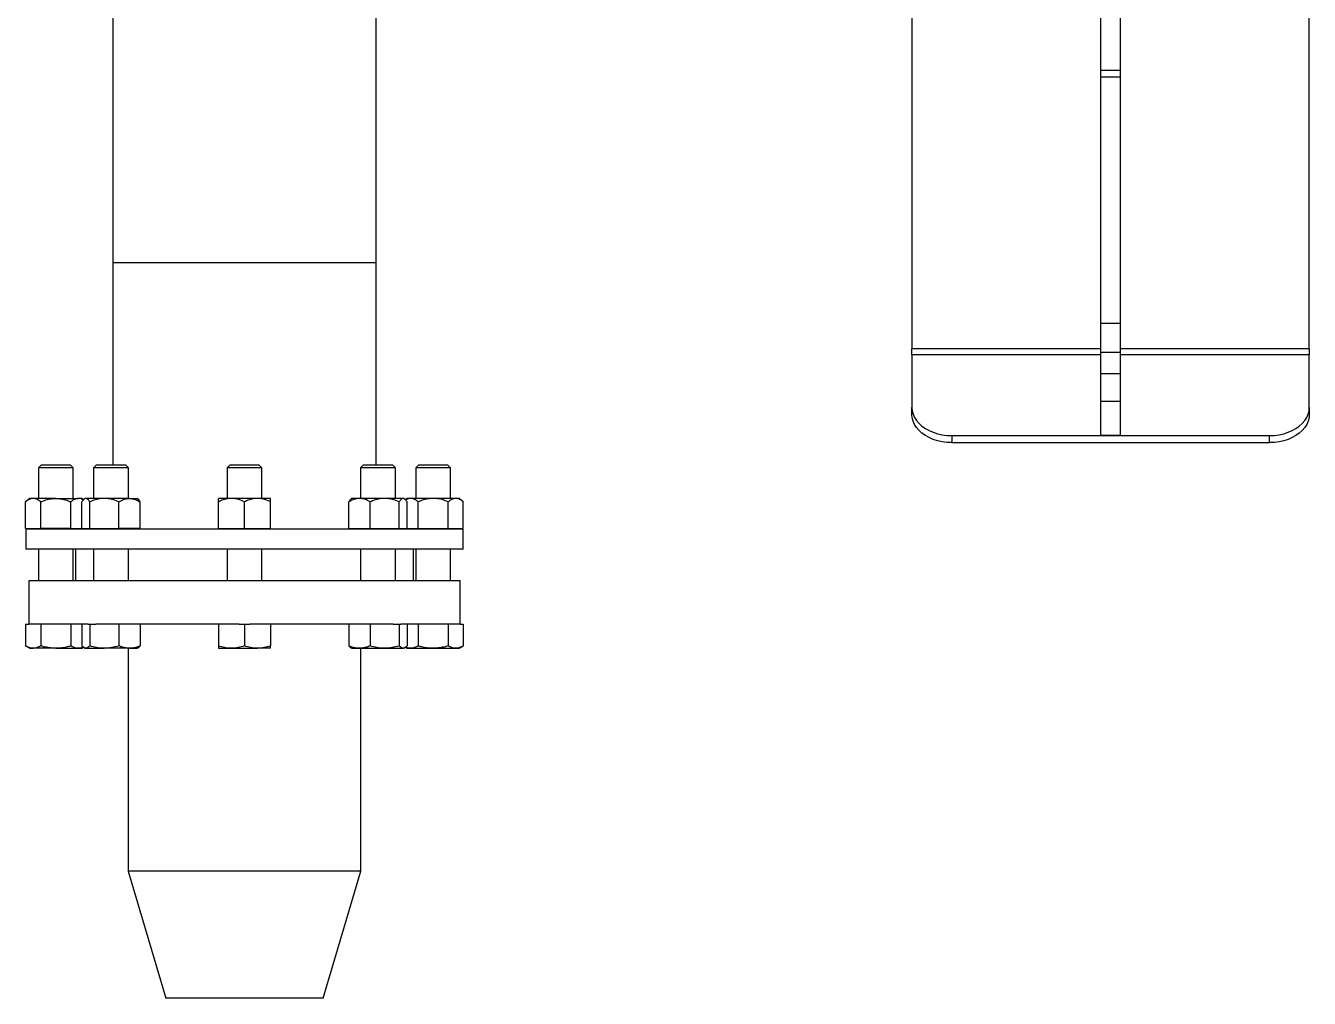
# Model space of a CAD drawing. Header units: inches. Extents: x 0.9 to 37.1, y -8.4 to 11.7.
# Drawn here: x 12.3184 to 12.655, y 11.1412 to 11.3961 of the extents above; entities that cross this region are included whole.
import ezdxf

# ---------------------------------------------------------------- set-up
doc = ezdxf.new("R2010")
doc.units = ezdxf.units.IN
doc.header["$MEASUREMENT"] = 0

msp = doc.modelspace()

# ---------------------------------------------------------------- linework, layer by layer
at = {"color": 7, "linetype": 'Continuous', "lineweight": 25}
for p, q in [((12.65497, 11.31141), (12.65497, 11.68972)), ((12.3413, 11.43417), (12.3413, 11.3339)), ((12.41031, 11.3339), (12.41031, 11.43417)), ((12.5508, 11.43416), (12.5508, 11.31141)), ((12.60028, 11.38432), (12.60028, 11.40161)), ((12.60549, 11.38432), (12.60549, 11.40161)), ((12.60549, 11.38432), (12.60028, 11.38432)), ((12.60028, 11.38271), (12.60028, 11.38432)), ((12.60028, 11.38271), (12.60549, 11.38271)), ((12.60028, 11.318), (12.60028, 11.38271)), ((12.60549, 11.38271), (12.60549, 11.38432)), ((12.60549, 11.318), (12.60549, 11.38271)), ((12.3413, 11.3339), (12.3413, 11.28088)), ((12.41031, 11.3339), (12.3413, 11.3339)), ((12.41031, 11.28088), (12.41031, 11.3339)), ((12.60549, 11.318), (12.60028, 11.318)), ((12.60028, 11.31047), (12.60028, 11.318)), ((12.60549, 11.31047), (12.60549, 11.318)), ((12.5508, 11.30986), (12.5508, 11.31141)), ((12.60028, 11.31141), (12.5508, 11.31141)), ((12.65497, 11.31141), (12.60549, 11.31141)), ((12.65497, 11.31141), (12.65497, 11.30986)), ((12.5508, 11.30986), (12.5508, 11.29603)), ((12.60028, 11.30986), (12.5508, 11.30986)), ((12.60549, 11.31047), (12.60028, 11.31047)), ((12.60028, 11.30487), (12.60028, 11.31047)), ((12.60549, 11.30487), (12.60549, 11.31047)), ((12.65497, 11.30986), (12.60549, 11.30986)), ((12.65497, 11.29603), (12.65497, 11.30986)), ((12.60549, 11.30487), (12.60028, 11.30487)), ((12.60028, 11.29759), (12.60028, 11.30487)), ((12.60549, 11.29759), (12.60549, 11.30487)), ((12.60549, 11.29759), (12.60028, 11.29759)), ((12.60028, 11.28866), (12.60028, 11.29759)), ((12.60549, 11.28866), (12.60549, 11.29759)), ((12.5508, 11.29419), (12.5508, 11.29603)), ((12.65497, 11.29603), (12.65497, 11.29419)), ((12.56122, 11.28866), (12.64455, 11.28866)), ((12.56122, 11.28866), (12.56122, 11.28682)), ((12.60549, 11.28866), (12.60028, 11.28866)), ((12.64455, 11.28682), (12.64455, 11.28866)), ((12.56122, 11.28682), (12.64455, 11.28682)), ((12.32246, 11.28088), (12.32177, 11.28019)), ((12.32632, 11.28088), (12.32246, 11.28088)), ((12.33019, 11.28088), (12.32632, 11.28088)), ((12.33088, 11.28019), (12.33019, 11.28088)), ((12.33695, 11.28088), (12.33626, 11.28019)), ((12.34355, 11.28088), (12.33695, 11.28088)), ((12.34469, 11.28088), (12.34355, 11.28088)), ((12.34537, 11.28019), (12.34469, 11.28088)), ((12.37194, 11.28088), (12.37125, 11.28019)), ((12.37967, 11.28088), (12.37194, 11.28088)), ((12.38036, 11.28019), (12.37967, 11.28088)), ((12.40692, 11.28088), (12.40623, 11.28019)), ((12.41466, 11.28088), (12.40692, 11.28088)), ((12.41535, 11.28019), (12.41466, 11.28088)), ((12.42141, 11.28088), (12.42073, 11.28019)), ((12.42915, 11.28088), (12.42141, 11.28088)), ((12.42984, 11.28019), (12.42915, 11.28088)), ((12.32177, 11.28019), (12.32177, 11.27219)), ((12.32632, 11.28019), (12.32177, 11.28019)), ((12.33088, 11.28019), (12.32632, 11.28019)), ((12.33088, 11.27219), (12.33088, 11.28019)), ((12.33626, 11.28019), (12.33626, 11.27219)), ((12.34404, 11.28019), (12.33626, 11.28019)), ((12.34537, 11.28019), (12.34404, 11.28019)), ((12.34537, 11.27219), (12.34537, 11.28019)), ((12.37125, 11.28019), (12.37125, 11.27219)), ((12.38036, 11.28019), (12.37125, 11.28019)), ((12.38036, 11.27219), (12.38036, 11.28019)), ((12.40623, 11.28019), (12.40623, 11.27219)), ((12.41535, 11.28019), (12.40623, 11.28019)), ((12.41535, 11.27219), (12.41535, 11.28019)), ((12.42073, 11.28019), (12.42073, 11.27219)), ((12.42984, 11.28019), (12.42073, 11.28019)), ((12.42984, 11.27219), (12.42984, 11.28019)), ((12.31949, 11.27219), (12.31843, 11.27128)), ((12.31843, 11.26427), (12.31843, 11.27128)), ((12.32041, 11.27219), (12.31949, 11.27219)), ((12.32632, 11.27219), (12.32041, 11.27219)), ((12.32238, 11.26427), (12.32238, 11.27128)), ((12.32632, 11.27219), (12.33224, 11.27219)), ((12.33027, 11.26427), (12.33027, 11.27128)), ((12.33316, 11.27219), (12.33224, 11.27219)), ((12.3336, 11.27181), (12.33316, 11.27219)), ((12.3332, 11.26427), (12.3332, 11.27128)), ((12.33398, 11.27219), (12.33374, 11.27198)), ((12.33422, 11.27219), (12.33398, 11.27219)), ((12.33905, 11.27219), (12.33422, 11.27219)), ((12.33524, 11.26427), (12.33524, 11.27128)), ((12.34565, 11.27219), (12.33905, 11.27219)), ((12.34286, 11.26427), (12.34286, 11.27128)), ((12.34565, 11.27219), (12.34765, 11.27219)), ((12.3479, 11.27198), (12.34765, 11.27219)), ((12.34844, 11.26427), (12.34844, 11.27128)), ((12.37239, 11.27219), (12.36897, 11.27219)), ((12.36897, 11.26427), (12.36897, 11.27128)), ((12.37922, 11.27219), (12.37239, 11.27219)), ((12.3758, 11.26427), (12.3758, 11.27128)), ((12.38264, 11.27219), (12.37922, 11.27219)), ((12.38264, 11.26427), (12.38264, 11.27128)), ((12.40317, 11.26427), (12.40317, 11.27128)), ((12.40396, 11.27219), (12.4037, 11.27197)), ((12.40596, 11.27219), (12.40396, 11.27219)), ((12.41256, 11.27219), (12.40596, 11.27219)), ((12.40875, 11.26427), (12.40875, 11.27128)), ((12.41739, 11.27219), (12.41256, 11.27219)), ((12.41637, 11.26427), (12.41637, 11.27128)), ((12.41762, 11.27219), (12.41739, 11.27219)), ((12.41788, 11.27197), (12.41762, 11.27219)), ((12.41845, 11.27219), (12.41801, 11.27181)), ((12.41841, 11.26427), (12.41841, 11.27128)), ((12.41937, 11.27219), (12.41845, 11.27219)), ((12.42528, 11.27219), (12.41937, 11.27219)), ((12.42134, 11.26427), (12.42134, 11.27128)), ((12.4312, 11.27219), (12.42528, 11.27219)), ((12.42923, 11.26427), (12.42923, 11.27128)), ((12.43212, 11.27219), (12.4312, 11.27219)), ((12.43317, 11.27128), (12.43212, 11.27219)), ((12.43317, 11.26427), (12.43317, 11.27128)), ((12.31843, 11.26427), (12.32041, 11.26427)), ((12.31851, 11.26411), (12.31851, 11.2589)), ((12.4331, 11.26411), (12.31851, 11.26411)), ((12.31949, 11.26427), (12.31949, 11.26411)), ((12.32041, 11.26427), (12.32238, 11.26427)), ((12.32632, 11.26427), (12.32238, 11.26427)), ((12.33027, 11.26427), (12.32632, 11.26427)), ((12.33027, 11.26427), (12.33224, 11.26427)), ((12.33224, 11.26427), (12.3332, 11.26427)), ((12.33316, 11.26411), (12.33316, 11.26427)), ((12.3332, 11.26427), (12.33422, 11.26427)), ((12.33398, 11.26427), (12.33398, 11.26411)), ((12.33422, 11.26427), (12.33524, 11.26427)), ((12.33524, 11.26427), (12.33905, 11.26427)), ((12.33905, 11.26427), (12.34286, 11.26427)), ((12.34565, 11.26427), (12.34286, 11.26427)), ((12.34844, 11.26427), (12.34565, 11.26427)), ((12.34765, 11.26411), (12.34765, 11.26427)), ((12.36897, 11.26427), (12.36897, 11.26411)), ((12.36897, 11.26427), (12.37239, 11.26427)), ((12.37239, 11.26427), (12.3758, 11.26427)), ((12.3758, 11.26427), (12.37922, 11.26427)), ((12.37922, 11.26427), (12.38264, 11.26427)), ((12.38264, 11.26411), (12.38264, 11.26427)), ((12.40317, 11.26427), (12.40596, 11.26427)), ((12.40396, 11.26427), (12.40396, 11.26411)), ((12.40596, 11.26427), (12.40875, 11.26427)), ((12.40875, 11.26427), (12.41256, 11.26427)), ((12.41256, 11.26427), (12.41637, 11.26427)), ((12.41637, 11.26427), (12.41739, 11.26427)), ((12.41739, 11.26427), (12.41841, 11.26427)), ((12.41762, 11.26411), (12.41762, 11.26427)), ((12.41841, 11.26427), (12.41937, 11.26427)), ((12.41845, 11.26427), (12.41845, 11.26411)), ((12.41937, 11.26427), (12.42134, 11.26427)), ((12.42134, 11.26427), (12.42528, 11.26427)), ((12.42528, 11.26427), (12.42923, 11.26427)), ((12.42923, 11.26427), (12.4312, 11.26427)), ((12.4312, 11.26427), (12.43317, 11.26427)), ((12.43212, 11.26411), (12.43212, 11.26427)), ((12.4331, 11.2589), (12.4331, 11.26411)), ((12.4331, 11.2589), (12.31851, 11.2589)), ((12.32177, 11.2589), (12.32177, 11.25057)), ((12.33088, 11.25057), (12.33088, 11.2589)), ((12.33153, 11.2589), (12.33153, 11.25057)), ((12.33626, 11.2589), (12.33626, 11.25057)), ((12.34537, 11.25057), (12.34537, 11.2589)), ((12.37125, 11.2589), (12.37125, 11.25057)), ((12.38036, 11.25057), (12.38036, 11.2589)), ((12.40623, 11.2589), (12.40623, 11.25057)), ((12.41535, 11.25057), (12.41535, 11.2589)), ((12.42007, 11.25057), (12.42007, 11.2589)), ((12.42073, 11.2589), (12.42073, 11.25057)), ((12.42984, 11.25057), (12.42984, 11.2589)), ((12.31924, 11.25057), (12.31924, 11.23921)), ((12.42806, 11.25057), (12.31924, 11.25057)), ((12.43237, 11.25057), (12.42806, 11.25057)), ((12.43237, 11.23921), (12.43237, 11.25057)), ((12.31843, 11.23921), (12.31843, 11.23353)), ((12.31843, 11.23921), (12.31926, 11.23921)), ((12.33481, 11.23921), (12.31926, 11.23921)), ((12.32238, 11.23921), (12.32238, 11.23353)), ((12.33027, 11.23921), (12.33027, 11.23353)), ((12.3332, 11.23921), (12.3332, 11.23353)), ((12.33481, 11.23921), (12.33524, 11.23921)), ((12.33524, 11.23921), (12.33524, 11.23353)), ((12.33524, 11.23921), (12.33683, 11.23921)), ((12.37437, 11.23921), (12.33683, 11.23921)), ((12.34286, 11.23921), (12.34286, 11.23353)), ((12.34844, 11.23921), (12.34844, 11.23353)), ((12.36897, 11.23921), (12.36897, 11.23353)), ((12.37437, 11.23921), (12.3758, 11.23921)), ((12.3758, 11.23921), (12.3758, 11.23353)), ((12.3758, 11.23921), (12.37723, 11.23921)), ((12.41477, 11.23921), (12.37723, 11.23921)), ((12.38264, 11.23921), (12.38264, 11.23353)), ((12.40317, 11.23921), (12.40317, 11.23353)), ((12.40875, 11.23921), (12.40875, 11.23353)), ((12.41477, 11.23921), (12.41637, 11.23921)), ((12.41637, 11.23921), (12.41637, 11.23353)), ((12.41637, 11.23921), (12.4168, 11.23921)), ((12.42806, 11.23921), (12.4168, 11.23921)), ((12.41841, 11.23921), (12.41841, 11.23353)), ((12.42134, 11.23921), (12.42134, 11.23353)), ((12.43235, 11.23921), (12.42806, 11.23921)), ((12.42923, 11.23921), (12.42923, 11.23353)), ((12.43235, 11.23921), (12.43317, 11.23921)), ((12.43317, 11.23921), (12.43317, 11.23353)), ((12.31843, 11.23353), (12.31949, 11.23292)), ((12.31949, 11.23292), (12.32041, 11.23292)), ((12.32632, 11.23292), (12.32041, 11.23292)), ((12.32632, 11.23292), (12.33224, 11.23292)), ((12.33224, 11.23292), (12.33316, 11.23292)), ((12.33316, 11.23292), (12.33359, 11.23317)), ((12.33373, 11.23306), (12.33398, 11.23292)), ((12.33398, 11.23292), (12.33422, 11.23292)), ((12.33422, 11.23292), (12.33905, 11.23292)), ((12.34565, 11.23292), (12.33905, 11.23292)), ((12.34534, 11.23292), (12.34534, 11.17452)), ((12.34565, 11.23292), (12.34765, 11.23292)), ((12.34765, 11.23292), (12.3479, 11.23306)), ((12.36897, 11.23292), (12.37239, 11.23292)), ((12.37239, 11.23292), (12.37922, 11.23292)), ((12.38264, 11.23292), (12.37922, 11.23292)), ((12.40371, 11.23306), (12.40396, 11.23292)), ((12.40396, 11.23292), (12.40596, 11.23292)), ((12.40596, 11.23292), (12.41256, 11.23292)), ((12.40627, 11.17452), (12.40627, 11.23292)), ((12.41256, 11.23292), (12.41739, 11.23292)), ((12.41762, 11.23292), (12.41739, 11.23292)), ((12.41762, 11.23292), (12.41787, 11.23306)), ((12.41801, 11.23317), (12.41845, 11.23292)), ((12.41845, 11.23292), (12.41937, 11.23292)), ((12.41937, 11.23292), (12.42528, 11.23292)), ((12.42528, 11.23292), (12.4312, 11.23292)), ((12.4312, 11.23292), (12.43212, 11.23292)), ((12.43212, 11.23292), (12.43317, 11.23353)), ((12.34534, 11.17452), (12.35522, 11.14119)), ((12.40395, 11.17452), (12.34534, 11.17452)), ((12.39639, 11.14119), (12.40627, 11.17452)), ((12.40627, 11.17452), (12.40395, 11.17452)), ((12.39482, 11.14119), (12.35522, 11.14119)), ((12.39639, 11.14119), (12.39482, 11.14119))]:
    msp.add_line(p, q, dxfattribs=at)
at = {"color": 7, "linetype": 'Continuous', "lineweight": 25, "flags": 128}
for points in [[(12.5508, 11.29603), (12.55088, 11.29514), (12.55111, 11.29427), (12.55148, 11.29342), (12.552, 11.29261), (12.55265, 11.29185), (12.55342, 11.29115), (12.55431, 11.29052), (12.5553, 11.28997), (12.55638, 11.28951), (12.55753, 11.28914), (12.55873, 11.28888), (12.55996, 11.28872), (12.56122, 11.28866)], [(12.56122, 11.28682), (12.55996, 11.28688), (12.55873, 11.28704), (12.55753, 11.2873), (12.55638, 11.28767), (12.5553, 11.28813), (12.55431, 11.28868), (12.55342, 11.2893), (12.55265, 11.29), (12.552, 11.29077), (12.55148, 11.29158), (12.55111, 11.29243), (12.55088, 11.2933), (12.5508, 11.29419)], [(12.64455, 11.28866), (12.64581, 11.28872), (12.64705, 11.28888), (12.64825, 11.28914), (12.64939, 11.28951), (12.65047, 11.28997), (12.65146, 11.29052), (12.65235, 11.29115), (12.65313, 11.29185), (12.65378, 11.29261), (12.65429, 11.29342), (12.65467, 11.29427), (12.65489, 11.29514), (12.65497, 11.29603)], [(12.65497, 11.29419), (12.65489, 11.2933), (12.65467, 11.29243), (12.65429, 11.29158), (12.65378, 11.29077), (12.65313, 11.29), (12.65235, 11.2893), (12.65146, 11.28868), (12.65047, 11.28813), (12.64939, 11.28767), (12.64825, 11.2873), (12.64705, 11.28704), (12.64581, 11.28688), (12.64455, 11.28682)]]:
    msp.add_lwpolyline(points, dxfattribs=at)
at = {"color": 7, "linetype": 'Continuous', "lineweight": 25}
for points, knots in [([(12.32041, 11.27219), (12.32013, 11.27216), (12.31957, 11.27209), (12.31892, 11.27168), (12.31854, 11.27137), (12.31843, 11.27128)], [0, 0, 0, 0, 0.406045, 0.826762, 1, 1, 1, 1]), ([(12.32238, 11.27128), (12.32207, 11.27152), (12.32145, 11.27201), (12.32077, 11.27219), (12.32042, 11.27219), (12.32041, 11.27219)], [0, 0, 0, 0, 0.484195, 0.986027, 1, 1, 1, 1]), ([(12.32238, 11.27128), (12.32271, 11.27141), (12.3235, 11.27173), (12.32482, 11.2721), (12.32582, 11.27216), (12.32632, 11.27219)], [0, 0, 0, 0, 0.265471, 0.628079, 1, 1, 1, 1]), ([(12.32632, 11.27219), (12.32641, 11.27219), (12.32701, 11.27218), (12.32811, 11.27203), (12.32933, 11.27167), (12.33004, 11.27138), (12.33027, 11.27128)], [0, 0, 0, 0, 0.066254, 0.434887, 0.81404, 1, 1, 1, 1]), ([(12.33224, 11.27219), (12.33197, 11.27216), (12.3314, 11.27209), (12.33075, 11.27168), (12.33038, 11.27137), (12.33027, 11.27128)], [0, 0, 0, 0, 0.406045, 0.826762, 1, 1, 1, 1]), ([(12.33354, 11.27174), (12.33346, 11.27181), (12.33305, 11.2721), (12.3326, 11.27219), (12.33225, 11.27219), (12.33224, 11.27219)], [0, 0, 0, 0, 0.20723, 0.978525, 1, 1, 1, 1]), ([(12.33422, 11.27219), (12.33407, 11.27216), (12.33378, 11.27209), (12.33344, 11.27168), (12.33325, 11.27137), (12.3332, 11.27128)], [0, 0, 0, 0, 0.406045, 0.826762, 1, 1, 1, 1]), ([(12.33524, 11.27128), (12.33508, 11.27152), (12.33476, 11.27201), (12.3344, 11.27219), (12.33422, 11.27219), (12.33422, 11.27219)], [0, 0, 0, 0, 0.484195, 0.986027, 1, 1, 1, 1]), ([(12.33905, 11.27219), (12.33852, 11.27216), (12.33743, 11.27209), (12.33617, 11.27168), (12.33545, 11.27137), (12.33524, 11.27128)], [0, 0, 0, 0, 0.406045, 0.826762, 1, 1, 1, 1]), ([(12.34286, 11.27128), (12.34227, 11.27152), (12.34106, 11.27201), (12.33974, 11.27219), (12.33907, 11.27219), (12.33905, 11.27219)], [0, 0, 0, 0, 0.484195, 0.986027, 1, 1, 1, 1]), ([(12.34286, 11.27128), (12.3431, 11.27141), (12.34365, 11.27173), (12.34459, 11.2721), (12.34529, 11.27216), (12.34565, 11.27219)], [0, 0, 0, 0, 0.2654708, 0.6280788, 1, 1, 1, 1]), ([(12.34565, 11.27219), (12.34571, 11.27219), (12.34613, 11.27218), (12.34691, 11.27203), (12.34777, 11.27167), (12.34827, 11.27138), (12.34844, 11.27128)], [0, 0, 0, 0, 0.066254, 0.434887, 0.81404, 1, 1, 1, 1]), ([(12.34789, 11.27197), (12.34802, 11.27184), (12.34821, 11.27166), (12.34838, 11.27137), (12.34844, 11.27128)], [0, 0, 0, 0, 0.6830932, 1, 1, 1, 1]), ([(12.37239, 11.27219), (12.37191, 11.27216), (12.37094, 11.27209), (12.3698, 11.27168), (12.36916, 11.27137), (12.36897, 11.27128)], [0, 0, 0, 0, 0.406045, 0.826762, 1, 1, 1, 1]), ([(12.36897, 11.27128), (12.36897, 11.27141), (12.36897, 11.27173), (12.36897, 11.2721), (12.36897, 11.27216), (12.36897, 11.27219)], [0, 0, 0, 0, 0.265471, 0.628079, 1, 1, 1, 1]), ([(12.3758, 11.27128), (12.37527, 11.27152), (12.37419, 11.27201), (12.37301, 11.27219), (12.3724, 11.27219), (12.37239, 11.27219)], [0, 0, 0, 0, 0.484195, 0.986027, 1, 1, 1, 1]), ([(12.37922, 11.27219), (12.37874, 11.27216), (12.37777, 11.27209), (12.37664, 11.27168), (12.37599, 11.27137), (12.3758, 11.27128)], [0, 0, 0, 0, 0.4060447, 0.8267624, 1, 1, 1, 1]), ([(12.38264, 11.27128), (12.38211, 11.27152), (12.38102, 11.27201), (12.37984, 11.27219), (12.37924, 11.27219), (12.37922, 11.27219)], [0, 0, 0, 0, 0.484195, 0.986027, 1, 1, 1, 1]), ([(12.38264, 11.27128), (12.38264, 11.27141), (12.38264, 11.27173), (12.38264, 11.2721), (12.38264, 11.27216), (12.38264, 11.27219)], [0, 0, 0, 0, 0.265471, 0.628079, 1, 1, 1, 1]), ([(12.40596, 11.27219), (12.4059, 11.27219), (12.40548, 11.27218), (12.4047, 11.27203), (12.40384, 11.27167), (12.40333, 11.27138), (12.40317, 11.27128)], [0, 0, 0, 0, 0.066254, 0.434887, 0.81404, 1, 1, 1, 1]), ([(12.40317, 11.27128), (12.40333, 11.27155), (12.4035, 11.27186), (12.40369, 11.27195), (12.40372, 11.27196)], [0, 0, 0, 0, 0.886662, 1, 1, 1, 1]), ([(12.40875, 11.27128), (12.40851, 11.27141), (12.40795, 11.27173), (12.40702, 11.2721), (12.40632, 11.27216), (12.40596, 11.27219)], [0, 0, 0, 0, 0.265471, 0.628079, 1, 1, 1, 1]), ([(12.41256, 11.27219), (12.41203, 11.27216), (12.41094, 11.27209), (12.40968, 11.27168), (12.40896, 11.27137), (12.40875, 11.27128)], [0, 0, 0, 0, 0.406045, 0.826762, 1, 1, 1, 1]), ([(12.41637, 11.27128), (12.41578, 11.27152), (12.41457, 11.27201), (12.41325, 11.27219), (12.41258, 11.27219), (12.41256, 11.27219)], [0, 0, 0, 0, 0.484195, 0.986027, 1, 1, 1, 1]), ([(12.41739, 11.27219), (12.41725, 11.27216), (12.41696, 11.27209), (12.41662, 11.27168), (12.41643, 11.27137), (12.41637, 11.27128)], [0, 0, 0, 0, 0.406045, 0.826762, 1, 1, 1, 1]), ([(12.41841, 11.27128), (12.41825, 11.27152), (12.41793, 11.27201), (12.41758, 11.27219), (12.4174, 11.27219), (12.41739, 11.27219)], [0, 0, 0, 0, 0.484195, 0.986027, 1, 1, 1, 1]), ([(12.41937, 11.27219), (12.41909, 11.27216), (12.41864, 11.27212), (12.41822, 11.27185), (12.41806, 11.27174)], [0, 0, 0, 0, 0.624255, 1, 1, 1, 1]), ([(12.42134, 11.27128), (12.42103, 11.27152), (12.42041, 11.27201), (12.41972, 11.27219), (12.41937, 11.27219), (12.41937, 11.27219)], [0, 0, 0, 0, 0.484195, 0.986027, 1, 1, 1, 1]), ([(12.42528, 11.27219), (12.42519, 11.27219), (12.4246, 11.27218), (12.4235, 11.27203), (12.42228, 11.27167), (12.42157, 11.27138), (12.42134, 11.27128)], [0, 0, 0, 0, 0.066254, 0.434887, 0.81404, 1, 1, 1, 1]), ([(12.42923, 11.27128), (12.42889, 11.27141), (12.4281, 11.27173), (12.42679, 11.2721), (12.42579, 11.27216), (12.42528, 11.27219)], [0, 0, 0, 0, 0.265471, 0.628079, 1, 1, 1, 1]), ([(12.4312, 11.27219), (12.43092, 11.27216), (12.43036, 11.27209), (12.42971, 11.27168), (12.42934, 11.27137), (12.42923, 11.27128)], [0, 0, 0, 0, 0.406045, 0.826762, 1, 1, 1, 1]), ([(12.43317, 11.27128), (12.43287, 11.27152), (12.43224, 11.27201), (12.43156, 11.27219), (12.43121, 11.27219), (12.4312, 11.27219)], [0, 0, 0, 0, 0.484195, 0.986027, 1, 1, 1, 1]), ([(12.32041, 11.23292), (12.32036, 11.23292), (12.32001, 11.23292), (12.31934, 11.23306), (12.31874, 11.23337), (12.31843, 11.23353)], [0, 0, 0, 0, 0.0701057, 0.5307925, 1, 1, 1, 1]), ([(12.32238, 11.23353), (12.32206, 11.23336), (12.32141, 11.23301), (12.32074, 11.23295), (12.32041, 11.23292)], [0, 0, 0, 0, 0.495458, 1, 1, 1, 1]), ([(12.32632, 11.23292), (12.32601, 11.23293), (12.32519, 11.23295), (12.32386, 11.23314), (12.32288, 11.2334), (12.32238, 11.23353)], [0, 0, 0, 0, 0.235215, 0.615467, 1, 1, 1, 1]), ([(12.33027, 11.23353), (12.32999, 11.23345), (12.32921, 11.23324), (12.3279, 11.23298), (12.32685, 11.23294), (12.32632, 11.23292)], [0, 0, 0, 0, 0.215282, 0.605071, 1, 1, 1, 1]), ([(12.33224, 11.23292), (12.3322, 11.23292), (12.33184, 11.23292), (12.33117, 11.23306), (12.33057, 11.23337), (12.33027, 11.23353)], [0, 0, 0, 0, 0.070106, 0.530793, 1, 1, 1, 1]), ([(12.33354, 11.23322), (12.33344, 11.23317), (12.33302, 11.23296), (12.33258, 11.23294), (12.33224, 11.23292)], [0, 0, 0, 0, 0.228148, 1, 1, 1, 1]), ([(12.33422, 11.23292), (12.33419, 11.23292), (12.33401, 11.23292), (12.33366, 11.23306), (12.33335, 11.23337), (12.3332, 11.23353)], [0, 0, 0, 0, 0.070106, 0.530793, 1, 1, 1, 1]), ([(12.33524, 11.23353), (12.33507, 11.23336), (12.33474, 11.23301), (12.33439, 11.23295), (12.33422, 11.23292)], [0, 0, 0, 0, 0.495458, 1, 1, 1, 1]), ([(12.33905, 11.23292), (12.33896, 11.23292), (12.33827, 11.23292), (12.33698, 11.23306), (12.33582, 11.23337), (12.33524, 11.23353)], [0, 0, 0, 0, 0.070106, 0.530793, 1, 1, 1, 1]), ([(12.34286, 11.23353), (12.34224, 11.23336), (12.34099, 11.23301), (12.3397, 11.23295), (12.33905, 11.23292)], [0, 0, 0, 0, 0.495458, 1, 1, 1, 1]), ([(12.34565, 11.23292), (12.34543, 11.23293), (12.34485, 11.23295), (12.34391, 11.23314), (12.34321, 11.2334), (12.34286, 11.23353)], [0, 0, 0, 0, 0.235215, 0.615467, 1, 1, 1, 1]), ([(12.34844, 11.23353), (12.34824, 11.23345), (12.34769, 11.23324), (12.34676, 11.23298), (12.34602, 11.23294), (12.34565, 11.23292)], [0, 0, 0, 0, 0.215282, 0.605071, 1, 1, 1, 1]), ([(12.34789, 11.23307), (12.34792, 11.23308), (12.3481, 11.23315), (12.34828, 11.23335), (12.34844, 11.23353)], [0, 0, 0, 0, 0.131948, 1, 1, 1, 1]), ([(12.37239, 11.23292), (12.37231, 11.23292), (12.37169, 11.23292), (12.37054, 11.23306), (12.3695, 11.23337), (12.36897, 11.23353)], [0, 0, 0, 0, 0.070106, 0.530793, 1, 1, 1, 1]), ([(12.36897, 11.23353), (12.36897, 11.2334), (12.36897, 11.23314), (12.36897, 11.23295), (12.36897, 11.23293), (12.36897, 11.23292)], [0, 0, 0, 0, 0.380593, 0.764784, 1, 1, 1, 1]), ([(12.3758, 11.23353), (12.37525, 11.23336), (12.37413, 11.23301), (12.37297, 11.23295), (12.37239, 11.23292)], [0, 0, 0, 0, 0.495458, 1, 1, 1, 1]), ([(12.37922, 11.23292), (12.37914, 11.23292), (12.37853, 11.23292), (12.37737, 11.23306), (12.37633, 11.23337), (12.3758, 11.23353)], [0, 0, 0, 0, 0.070106, 0.530793, 1, 1, 1, 1]), ([(12.38264, 11.23353), (12.38208, 11.23336), (12.38096, 11.23301), (12.3798, 11.23295), (12.37922, 11.23292)], [0, 0, 0, 0, 0.495458, 1, 1, 1, 1]), ([(12.38264, 11.23292), (12.38264, 11.23293), (12.38264, 11.23295), (12.38264, 11.23314), (12.38264, 11.2334), (12.38264, 11.23353)], [0, 0, 0, 0, 0.235215, 0.615467, 1, 1, 1, 1]), ([(12.40596, 11.23292), (12.40559, 11.23294), (12.40485, 11.23298), (12.40392, 11.23324), (12.40337, 11.23345), (12.40317, 11.23353)], [0, 0, 0, 0, 0.389448, 0.784719, 1, 1, 1, 1]), ([(12.40317, 11.23353), (12.40333, 11.23334), (12.40351, 11.23313), (12.4037, 11.23307), (12.40372, 11.23307)], [0, 0, 0, 0, 0.916236, 1, 1, 1, 1]), ([(12.40875, 11.23353), (12.4084, 11.2334), (12.4077, 11.23314), (12.40677, 11.23295), (12.40618, 11.23293), (12.40596, 11.23292)], [0, 0, 0, 0, 0.3805935, 0.7647842, 1, 1, 1, 1]), ([(12.41256, 11.23292), (12.41247, 11.23292), (12.41179, 11.23292), (12.4105, 11.23306), (12.40933, 11.23337), (12.40875, 11.23353)], [0, 0, 0, 0, 0.070106, 0.530793, 1, 1, 1, 1]), ([(12.41637, 11.23353), (12.41575, 11.23336), (12.4145, 11.23301), (12.41321, 11.23295), (12.41256, 11.23292)], [0, 0, 0, 0, 0.495458, 1, 1, 1, 1]), ([(12.41739, 11.23292), (12.41737, 11.23292), (12.41718, 11.23292), (12.41684, 11.23306), (12.41653, 11.23337), (12.41637, 11.23353)], [0, 0, 0, 0, 0.070106, 0.530793, 1, 1, 1, 1]), ([(12.41841, 11.23353), (12.41825, 11.23336), (12.41791, 11.23301), (12.41757, 11.23295), (12.41739, 11.23292)], [0, 0, 0, 0, 0.495458, 1, 1, 1, 1]), ([(12.41937, 11.23292), (12.41932, 11.23292), (12.41896, 11.23292), (12.41852, 11.23299), (12.41814, 11.23318), (12.41806, 11.23322)], [0, 0, 0, 0, 0.106696, 0.807831, 1, 1, 1, 1]), ([(12.42134, 11.23353), (12.42102, 11.23336), (12.42037, 11.23301), (12.4197, 11.23295), (12.41937, 11.23292)], [0, 0, 0, 0, 0.495458, 1, 1, 1, 1]), ([(12.42528, 11.23292), (12.42476, 11.23294), (12.42372, 11.23298), (12.4224, 11.23324), (12.42161, 11.23345), (12.42134, 11.23353)], [0, 0, 0, 0, 0.389448, 0.784719, 1, 1, 1, 1]), ([(12.42923, 11.23353), (12.42874, 11.2334), (12.42775, 11.23314), (12.42642, 11.23295), (12.4256, 11.23293), (12.42528, 11.23292)], [0, 0, 0, 0, 0.380593, 0.764784, 1, 1, 1, 1]), ([(12.4312, 11.23292), (12.43115, 11.23292), (12.4308, 11.23292), (12.43013, 11.23306), (12.42953, 11.23337), (12.42923, 11.23353)], [0, 0, 0, 0, 0.070106, 0.530793, 1, 1, 1, 1]), ([(12.43317, 11.23353), (12.43285, 11.23336), (12.43221, 11.23301), (12.43154, 11.23295), (12.4312, 11.23292)], [0, 0, 0, 0, 0.495458, 1, 1, 1, 1])]:
    msp.add_open_spline(points, degree=3, knots=knots, dxfattribs=at)

doc.saveas('drawing.dxf')
